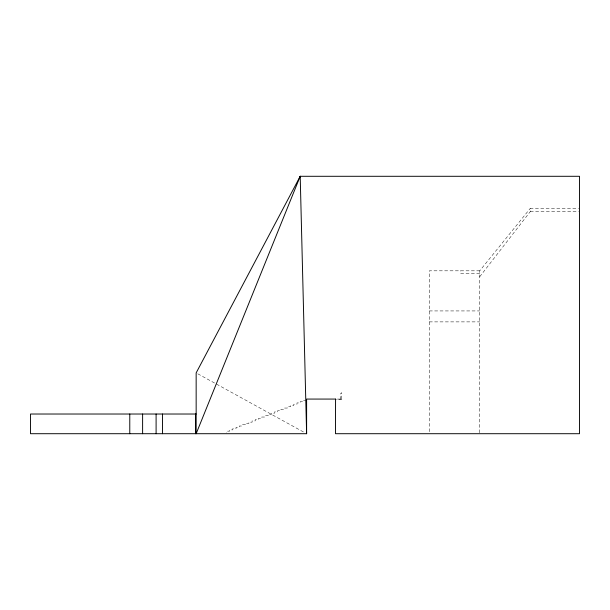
<?xml version="1.0" encoding="UTF-8"?>
<svg xmlns="http://www.w3.org/2000/svg" width="610" height="610" viewBox="0 0 610 610"><rect width="100%" height="100%" fill="white"/><g stroke="black" fill="none" stroke-linecap="round" stroke-linejoin="round"><path stroke-width="0.46" stroke-dasharray="3.05 2.29" d="M479.734 276.711L530.296 211.571L530.296 208.361L578.554 208.361M479.734 432.764L479.734 270.817L530.296 208.361M530.296 211.571L578.554 211.571M479.734 270.817L429.31 270.817L429.31 432.764M479.734 273.257L460.489 273.257L460.489 270.817M429.31 310.932L479.734 310.932M429.31 321.882L479.734 321.882M337.399 399.07L341.981 399.07L341.981 399.741L335.569 399.741M306.616 400.358L303.406 400.358L303.406 401.639L300.204 401.639L300.204 402.92L296.994 402.92L296.994 404.201L293.791 404.201L293.791 405.49L290.581 405.49L290.581 406.771L287.371 406.771L287.371 408.052L284.168 408.052L284.168 409.333L280.958 409.333L280.958 410.621L277.748 410.621L277.748 411.903L274.546 411.903L274.546 413.183L271.336 413.183L271.336 414.464L268.125 414.464L268.125 415.753L264.923 415.753L264.923 417.034L261.713 417.034L261.713 418.315L258.503 418.315L258.503 419.596L255.3 419.596L255.3 420.885L252.09 420.885L252.09 422.166L248.888 422.166L248.888 423.447L245.677 423.447L245.677 424.728L242.467 424.728L242.467 426.016L239.265 426.016L239.265 427.297L236.055 427.297L236.055 428.578L232.845 428.578L232.845 429.859L229.642 429.859L229.642 431.148L226.432 431.148L226.432 432.429M197.815 373.816L304.123 432.337M341.684 399.07L341.684 392.657L340.403 394.007L340.403 399.07"/><path stroke-width="0.91" d="M335.5 399.07L306.616 399.07L306.616 433.71L30.5 433.71L30.5 414.022L196.153 414.022M306.616 433.71L300.204 176.29L579.5 176.29L579.5 433.71L335.5 433.71L335.569 399.07M195.513 414.022L195.513 433.71M162.512 414.022L162.512 433.71M156.099 414.022L156.099 433.71M142.61 414.022L142.61 433.71M129.777 414.022L129.777 433.71M300.204 176.29L196.153 433.71L196.153 372.901L300.204 176.29"/></g></svg>
